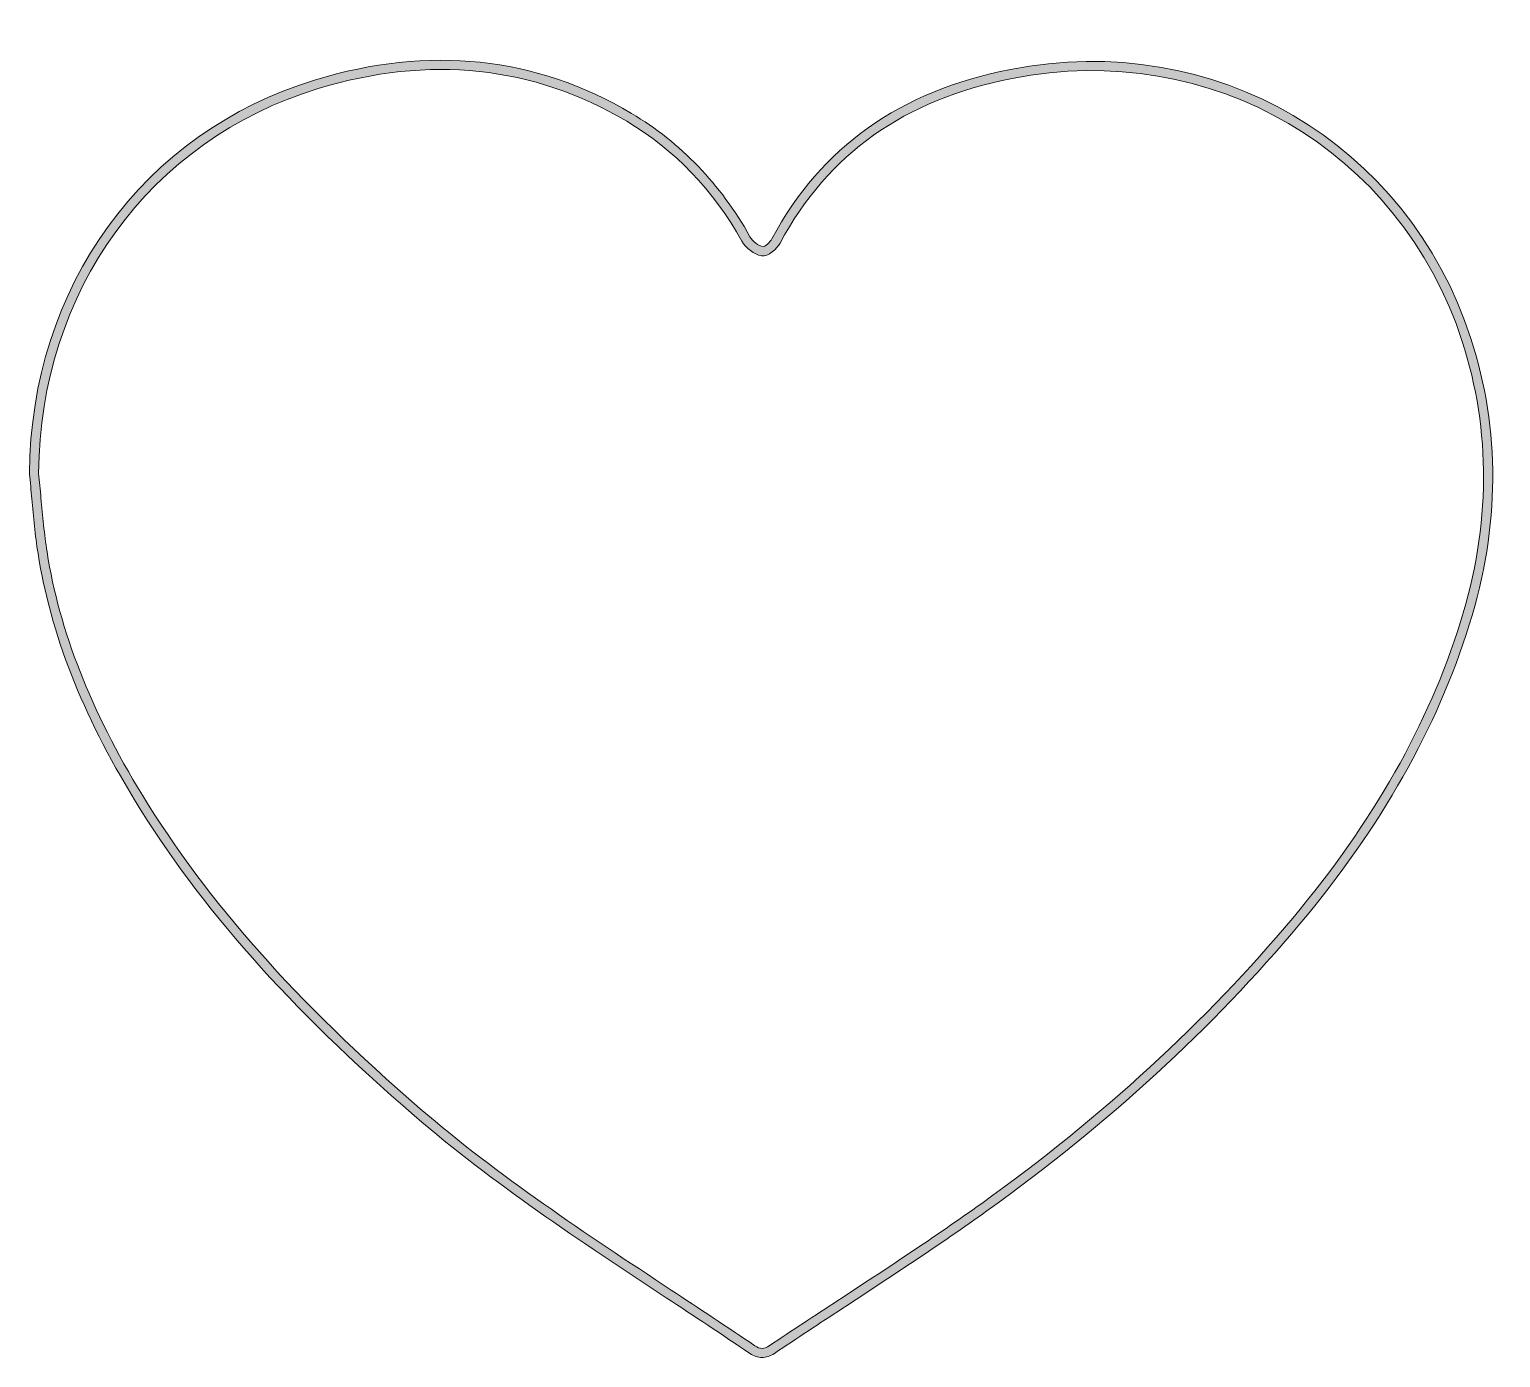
# Model space of a CAD drawing. Header units: centimetres. Extents: x 4.59 to 10.24, y -8.23 to -3.12.
import ezdxf

# ---------------------------------------------------------------- set-up
doc = ezdxf.new("R2010")
doc.units = ezdxf.units.CM
doc.header["$MEASUREMENT"] = 0
doc.layers.add('Layer 1', color=7, linetype='Continuous', lineweight=0)

msp = doc.modelspace()

# ---------------------------------------------------------------- hatches: boundary and pattern name
at = {"layer": 'Layer 1', "true_color": 0x000000, "transparency": 33554687}
h = msp.add_hatch(color=18, dxfattribs=at)
h.dxf.hatch_style = 2
edge = h.paths.add_edge_path()
edge.add_spline(control_points=[(4.6217, -4.8273), (4.625, -4.8589), (4.6279, -4.8905), (4.6308, -4.9222), (4.6371, -4.9906), (4.6435, -5.0613), (4.6544, -5.1299), (4.7022, -5.4341), (4.8221, -5.74), (5.0209, -6.0651), (5.2727, -6.4767), (5.6122, -6.8599), (6.0895, -7.271), (6.3912, -7.5309), (6.7284, -7.7534), (7.0546, -7.9686), (7.1604, -8.0384), (7.2698, -8.1106), (7.3765, -8.1831), (7.3957, -8.1961), (7.4116, -8.196), (7.4315, -8.1828), (7.5188, -8.1244), (7.6066, -8.0668), (7.6945, -8.0092), (7.8778, -7.889), (8.0673, -7.7648), (8.2482, -7.6352), (8.7096, -7.3047), (9.1121, -6.9355), (9.4443, -6.538), (9.7551, -6.1663), (9.9661, -5.7937), (10.0896, -5.3989), (10.2056, -5.028), (10.2077, -4.6649), (10.096, -4.3198), (9.8575, -3.5834), (9.1298, -3.158), (8.366, -3.3086), (7.9501, -3.3905), (7.6579, -3.5977), (7.4729, -3.942), (7.4621, -3.962), (7.4284, -3.9964), (7.4011, -3.9907), (7.3729, -3.985), (7.3415, -3.9613), (7.3265, -3.9346), (7.2163, -3.7376), (7.0673, -3.5825), (6.8835, -3.4735), (6.5236, -3.2598), (6.1242, -3.2175), (5.6965, -3.3477), (5.0487, -3.5449), (4.6269, -4.1256), (4.6217, -4.8273)], knot_values=[0, 0, 0, 0, 1, 1, 1, 2, 2, 2, 3, 3, 3, 4, 4, 4, 5, 5, 5, 6, 6, 6, 7, 7, 7, 8, 8, 8, 9, 9, 9, 10, 10, 10, 11, 11, 11, 12, 12, 12, 13, 13, 13, 14, 14, 14, 15, 15, 15, 16, 16, 16, 17, 17, 17, 18, 18, 18, 19, 19, 19, 19], degree=3, periodic=0)
edge = h.paths.add_edge_path()
edge.add_spline(control_points=[(7.4035, -8.2282), (7.3879, -8.2282), (7.3724, -8.2229), (7.3566, -8.2123), (7.2502, -8.1399), (7.1409, -8.0678), (7.0352, -7.9981), (6.7081, -7.7822), (6.3699, -7.5591), (6.0665, -7.2978), (5.5864, -6.8842), (5.2446, -6.4984), (4.9908, -6.0834), (4.7896, -5.7543), (4.6681, -5.4442), (4.6195, -5.1354), (4.6085, -5.0657), (4.602, -4.9944), (4.5957, -4.9254), (4.5928, -4.8936), (4.5899, -4.8617), (4.5866, -4.83), (4.5866, -4.83), (4.5865, -4.828), (4.5865, -4.828), (4.5913, -4.1101), (5.023, -3.5158), (5.6862, -3.314), (6.1238, -3.1808), (6.5327, -3.2242), (6.9016, -3.4431), (7.0907, -3.5554), (7.244, -3.7149), (7.3573, -3.9173), (7.3672, -3.935), (7.39, -3.9525), (7.4082, -3.9562), (7.4139, -3.9556), (7.434, -3.9399), (7.4418, -3.9253), (7.6322, -3.5711), (7.9322, -3.3581), (8.3592, -3.274), (9.1412, -3.12), (9.8856, -3.5553), (10.1296, -4.3089), (10.2436, -4.6611), (10.2415, -5.0314), (10.1233, -5.4095), (9.9984, -5.8088), (9.7851, -6.1853), (9.4714, -6.5606), (9.1372, -6.9604), (8.7326, -7.3316), (8.2687, -7.6639), (8.0872, -7.7939), (7.8974, -7.9184), (7.7138, -8.0387), (7.6261, -8.0962), (7.5383, -8.1538), (7.4511, -8.2121), (7.435, -8.2229), (7.4192, -8.2282), (7.4035, -8.2282)], knot_values=[0, 0, 0, 0, 1, 1, 1, 2, 2, 2, 3, 3, 3, 4, 4, 4, 5, 5, 5, 6, 6, 6, 7, 7, 7, 8, 8, 8, 9, 9, 9, 10, 10, 10, 11, 11, 11, 12, 12, 12, 13, 13, 13, 14, 14, 14, 15, 15, 15, 16, 16, 16, 17, 17, 17, 18, 18, 18, 19, 19, 19, 20, 20, 20, 21, 21, 21, 21], degree=3, periodic=0)

# ---------------------------------------------------------------- linework, layer by layer
at = {"layer": 'Layer 1'}
for points, knots in [([(7.4035, -8.2282), (7.3879, -8.2282), (7.3724, -8.2229), (7.3566, -8.2123), (7.2502, -8.1399), (7.1409, -8.0678), (7.0352, -7.9981), (6.7081, -7.7822), (6.3699, -7.5591), (6.0665, -7.2978), (5.5864, -6.8842), (5.2446, -6.4984), (4.9908, -6.0834), (4.7896, -5.7543), (4.6681, -5.4442), (4.6195, -5.1354), (4.6085, -5.0657), (4.602, -4.9944), (4.5957, -4.9254), (4.5928, -4.8936), (4.5899, -4.8617), (4.5866, -4.83), (4.5866, -4.83), (4.5865, -4.828), (4.5865, -4.828), (4.5913, -4.1101), (5.023, -3.5158), (5.6862, -3.314), (6.1238, -3.1808), (6.5327, -3.2242), (6.9016, -3.4431), (7.0907, -3.5554), (7.244, -3.7149), (7.3573, -3.9173), (7.3672, -3.935), (7.39, -3.9525), (7.4082, -3.9562), (7.4139, -3.9556), (7.434, -3.9399), (7.4418, -3.9253), (7.6322, -3.5711), (7.9322, -3.3581), (8.3592, -3.274), (9.1412, -3.12), (9.8856, -3.5553), (10.1296, -4.3089), (10.2436, -4.6611), (10.2415, -5.0314), (10.1233, -5.4095), (9.9984, -5.8088), (9.7851, -6.1853), (9.4714, -6.5606), (9.1372, -6.9604), (8.7326, -7.3316), (8.2687, -7.6639), (8.0872, -7.7939), (7.8974, -7.9184), (7.7138, -8.0387), (7.6261, -8.0962), (7.5383, -8.1538), (7.4511, -8.2121), (7.435, -8.2229), (7.4192, -8.2282), (7.4035, -8.2282)], [0, 0, 0, 0, 1, 1, 1, 2, 2, 2, 3, 3, 3, 4, 4, 4, 5, 5, 5, 6, 6, 6, 7, 7, 7, 8, 8, 8, 9, 9, 9, 10, 10, 10, 11, 11, 11, 12, 12, 12, 13, 13, 13, 14, 14, 14, 15, 15, 15, 16, 16, 16, 17, 17, 17, 18, 18, 18, 19, 19, 19, 20, 20, 20, 21, 21, 21, 21]), ([(4.6217, -4.8273), (4.625, -4.8589), (4.6279, -4.8905), (4.6308, -4.9222), (4.6371, -4.9906), (4.6435, -5.0613), (4.6544, -5.1299), (4.7022, -5.4341), (4.8221, -5.74), (5.0209, -6.0651), (5.2727, -6.4767), (5.6122, -6.8599), (6.0895, -7.271), (6.3912, -7.5309), (6.7284, -7.7534), (7.0546, -7.9686), (7.1604, -8.0384), (7.2698, -8.1106), (7.3765, -8.1831), (7.3957, -8.1961), (7.4116, -8.196), (7.4315, -8.1828), (7.5188, -8.1244), (7.6066, -8.0668), (7.6945, -8.0092), (7.8778, -7.889), (8.0673, -7.7648), (8.2482, -7.6352), (8.7096, -7.3047), (9.1121, -6.9355), (9.4443, -6.538), (9.7551, -6.1663), (9.9661, -5.7937), (10.0896, -5.3989), (10.2056, -5.028), (10.2077, -4.6649), (10.096, -4.3198), (9.8575, -3.5834), (9.1298, -3.158), (8.366, -3.3086), (7.9501, -3.3905), (7.6579, -3.5977), (7.4729, -3.942), (7.4621, -3.962), (7.4284, -3.9964), (7.4011, -3.9907), (7.3729, -3.985), (7.3415, -3.9613), (7.3265, -3.9346), (7.2163, -3.7376), (7.0673, -3.5825), (6.8835, -3.4735), (6.5236, -3.2598), (6.1242, -3.2175), (5.6965, -3.3477), (5.0487, -3.5449), (4.6269, -4.1256), (4.6217, -4.8273)], [0, 0, 0, 0, 1, 1, 1, 2, 2, 2, 3, 3, 3, 4, 4, 4, 5, 5, 5, 6, 6, 6, 7, 7, 7, 8, 8, 8, 9, 9, 9, 10, 10, 10, 11, 11, 11, 12, 12, 12, 13, 13, 13, 14, 14, 14, 15, 15, 15, 16, 16, 16, 17, 17, 17, 18, 18, 18, 19, 19, 19, 19])]:
    msp.add_open_spline(points, degree=3, knots=knots, dxfattribs=at)

doc.saveas('drawing.dxf')
